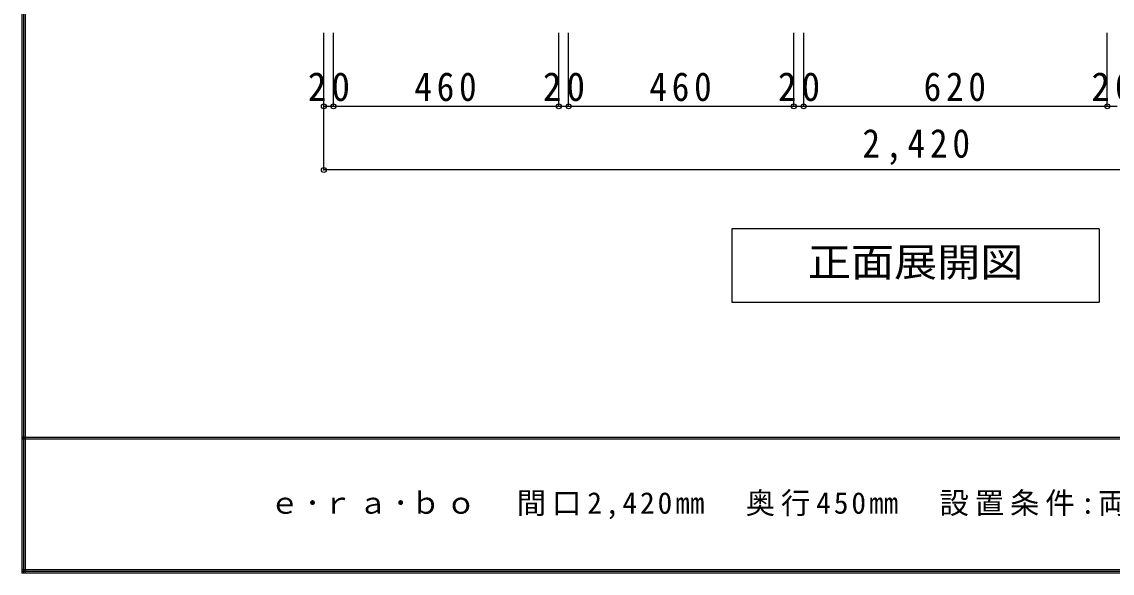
# Model space of a CAD drawing. Units: millimetres at full size, sheet at 1:20. Extents: x -3922 to 3878, y -2932 to 2722.
# Drawn here: x -3922 to -1695, y -2864 to -1739 of the extents above; entities that cross this region are included whole.
import ezdxf
from ezdxf.enums import TextEntityAlignment as Align

# ---------------------------------------------------------------- set-up
doc = ezdxf.new("R2010")
doc.units = ezdxf.units.MM
doc.header["$LTSCALE"] = 20
doc.header["$PDMODE"] = 32
doc.header["$PDSIZE"] = 10
for name, color, linetype in [('0-A_文字', 7, 'Continuous'), ('0-B_寸法', 7, 'Continuous'), ('F-1_枠', 6, 'Continuous'), ('F-A_文字', 7, 'Continuous')]:
    doc.layers.add(name, color=color, linetype=linetype)
doc.styles.add('ＭＳ ゴシック', font='')
doc.styles.get('ＭＳ ゴシック').set_extended_font_data('MS Gothic')

msp = doc.modelspace()

# ---------------------------------------------------------------- linework, layer by layer
at = {"layer": '0-A_文字'}
for p in [(-1721.76, -2161.27), (-2471.76, -2311.27)]:
    msp.add_line(p, (-1721.76, -2311.27), dxfattribs=at)
msp.add_lwpolyline([(-1721.76, -2161.27), (-2471.76, -2161.27), (-2471.76, -2311.27)], dxfattribs=at)
at = {"layer": '0-B_寸法', "color": 4}
for p, q in [((-3305.36, -1911.27), (-3305.36, -1761.27)), ((-3285.36, -1911.27), (-3285.36, -1761.27)), ((-2825.36, -1911.27), (-2825.36, -1761.27)), ((-2805.36, -1911.27), (-2805.36, -1761.27)), ((-2805.36, -1911.27), (-2805.36, -1761.27)), ((-2345.36, -1911.27), (-2345.36, -1761.27)), ((-2325.36, -1911.27), (-2325.36, -1761.27)), ((-2325.36, -1911.27), (-2325.36, -1761.27)), ((-1705.36, -1911.27), (-1705.36, -1761.27)), ((-3305.36, -1911.27), (-3285.36, -1911.27)), ((-3305.36, -2041.27), (-3305.36, -1911.27)), ((-3285.36, -1911.27), (-2825.36, -1911.27)), ((-2825.36, -1911.27), (-2805.36, -1911.27)), ((-2805.36, -1911.27), (-2345.36, -1911.27)), ((-2345.36, -1911.27), (-2325.36, -1911.27)), ((-2325.36, -1911.27), (-1705.36, -1911.27)), ((-1705.36, -1911.27), (-1685.36, -1911.27)), ((-885.36, -2041.27), (-3305.36, -2041.27))]:
    msp.add_line(p, q, dxfattribs=at)
at = {"layer": '0-B_寸法'}
for p in [(-3305.36, -1911.27), (-3285.36, -1911.27), (-2825.36, -1911.27), (-2805.36, -1911.27), (-2345.36, -1911.27), (-2325.36, -1911.27), (-1705.36, -1911.27), (-3305.36, -2041.27)]:
    msp.add_point(p, dxfattribs=at)
at = {"layer": 'F-1_枠'}
for p, q in [((-3922.03, 2722.29), (-3922.03, -2864.37)), ((-3918.7, 2722.29), (-3918.7, -2864.37)), ((-3915.36, 2722.29), (-3915.36, -2864.37)), ((3877.97, -2587.71), (-3922.03, -2587.71)), ((3877.97, -2591.04), (-3922.03, -2591.04)), ((3877.97, -2857.71), (-3922.03, -2857.71)), ((3877.97, -2861.04), (-3922.03, -2861.04)), ((3877.97, -2864.37), (-3922.03, -2864.37))]:
    msp.add_line(p, q, dxfattribs=at)

# ---------------------------------------------------------------- texts
at = {"layer": '0-A_文字', "style": 'ＭＳ ゴシック', "width": 1.1}
msp.add_text('正面展開図', height=58.65, dxfattribs=at).set_placement((-2316.76, -2276.27), align=Align.BOTTOM_LEFT)
at = {"layer": '0-B_寸法', "char_height": 58.65, "attachment_point": 7, "style": 'ＭＳ ゴシック'}
for s, insert in [('\\T1.27;\\W0.95;20', (-3337.86, -1901.27)), ('\\T1.27;\\W0.9;460', (-3120.36, -1901.27)), ('\\T1.27;\\W0.95;20', (-2857.86, -1901.27)), ('\\T1.27;\\W0.9;460', (-2640.36, -1901.27)), ('\\T1.27;\\W0.95;20', (-2377.86, -1901.27)), ('\\T1.27;\\W0.9;620', (-2080.36, -1901.27)), ('\\T1.27;\\W0.95;20', (-1737.86, -1901.27)), ('\\T1.28;\\W0.9;2,420', (-2205.36, -2031.27))]:
    msp.add_mtext(s, dxfattribs=dict(at, insert=insert))
at = {"layer": 'F-A_文字', "insert": (-3415.36, -2754.37), "char_height": 43.99, "attachment_point": 7, "style": 'ＭＳ ゴシック'}
msp.add_mtext('\\T1.2;ｅ･ｒａ･ｂｏ\u3000間口2,420㎜\u3000奥行450㎜\u3000設置条件:両壁ｘ床置き', dxfattribs=at)

doc.saveas('drawing.dxf')
